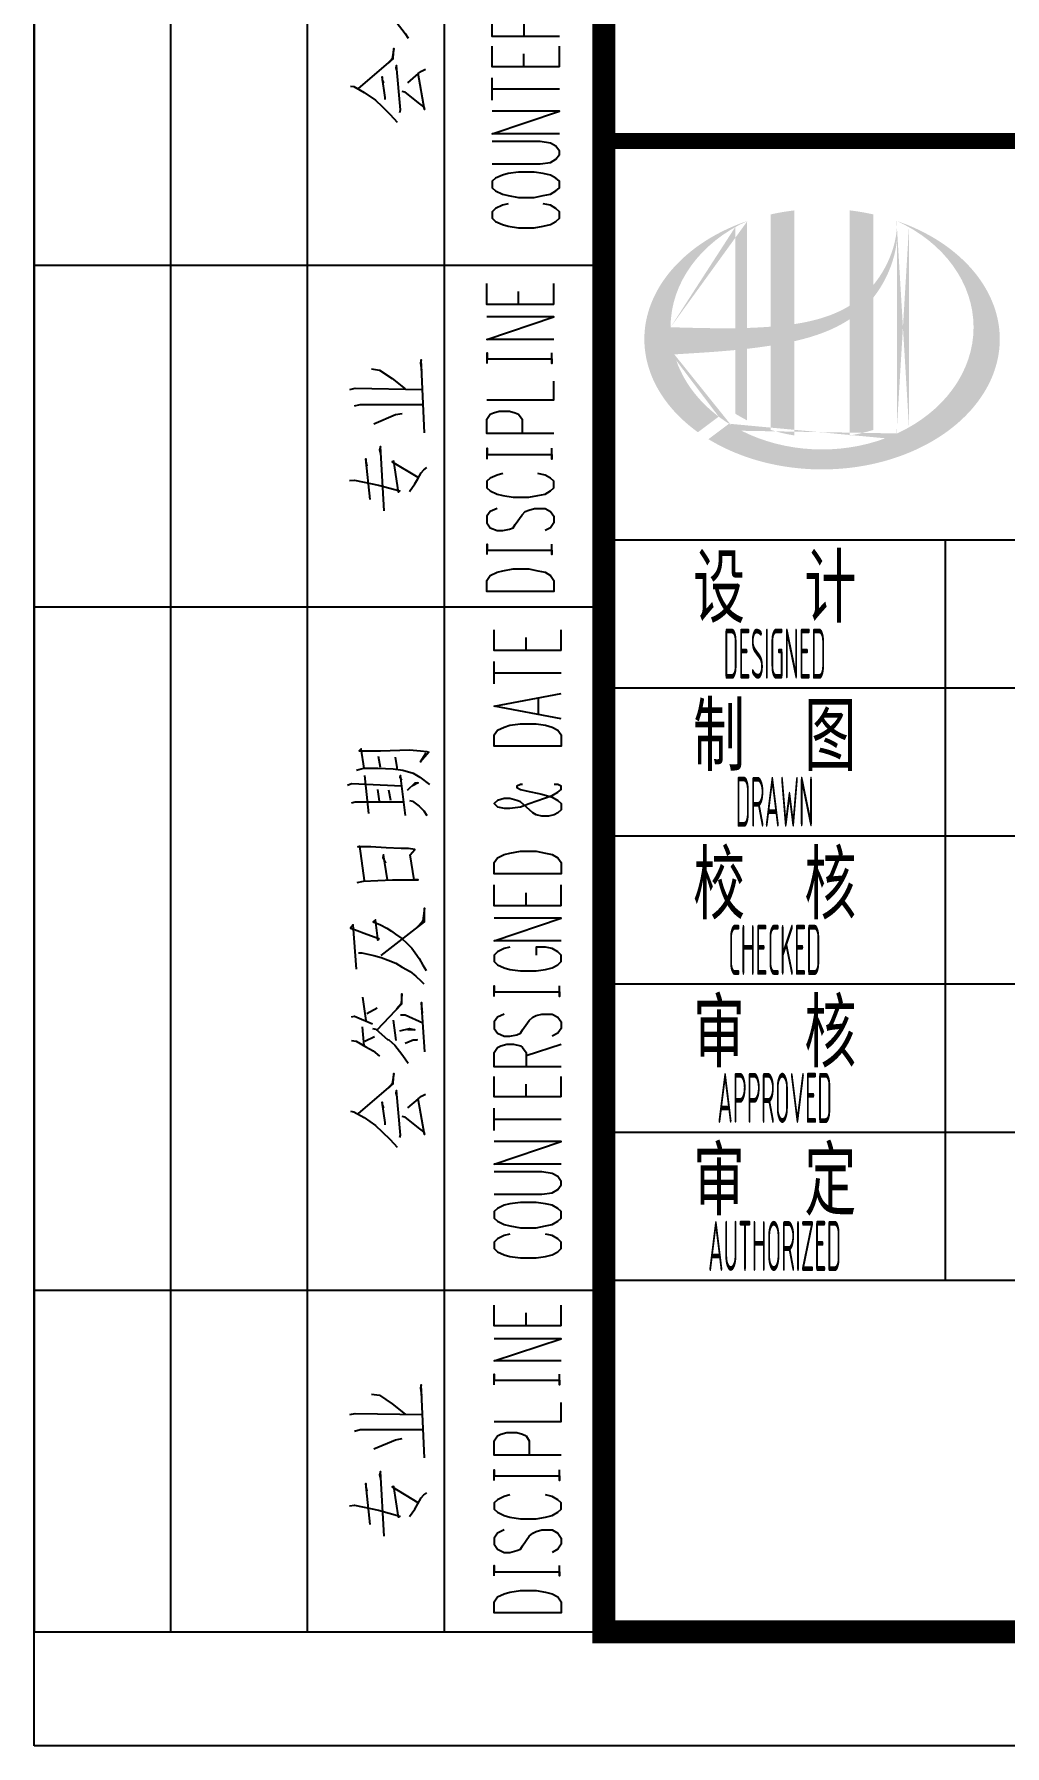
# Model space of a CAD drawing. Extents: x 4682119 to 9193858, y -786075 to -318274.
# Drawn here: x 4699548 to 4703808, y -347974 to -340461 of the extents above; entities that cross this region are included whole.
import ezdxf
from ezdxf.enums import TextEntityAlignment as Align

# ---------------------------------------------------------------- set-up
doc = ezdxf.new("R2010")
doc.units = 0
doc.header["$LTSCALE"] = 1000
doc.header["$MEASUREMENT"] = 0
doc.layers.get('0').update_dxf_attribs({"linetype": 'CONTINUOUS'})
doc.layers.add('图框', color=255, linetype='CONTINUOUS')
doc.styles.add('sceie', font='sceie.shx', dxfattribs={"width": 0.7, "bigfont": 'sceic.shx'})

# ---------------------------------------------------------------- blocks, each defined once
blk = doc.blocks.new('A$C04D97144')
for p, q in [((6, 0), (6, 180)), ((12, 0), (12, 180)), ((18, 0), (18, 180)), ((0, 60), (25, 60)), ((0, 45), (25, 45)), ((0, 15), (25, 15))]:
    blk.add_line(p, q)
blk.add_lwpolyline([(0, 180), (0, 0), (25, 0), (25, 180)], close=True)
for points in [[(14.847, 71.481), (14.988, 71.465), (15.506, 71.01), (15.569, 70.978), (15.821, 70.743), (16.135, 70.35), (16.276, 70.161), (16.417, 69.957)], [(23.047, 70.036), (20.093, 70.036), (20.093, 70.664), (20.251, 70.884), (20.392, 70.947), (20.643, 71.025), (20.942, 71.025), (21.256, 70.947), (21.35, 70.884), (21.492, 70.664), (21.492, 70.036)], [(14.234, 67.742), (15.758, 69.046), (15.758, 69.077), (15.789, 69.502), (15.711, 69.046), (15.569, 68.873)], [(23.047, 68.7), (20.093, 68.7), (20.093, 69.612)], [(21.492, 68.7), (21.492, 69.266)], [(23.047, 68.7), (23.047, 69.612)], [(16.04, 66.69), (16.072, 66.815), (15.899, 68.763), (15.868, 68.653), (15.899, 68.543)], [(16.135, 67.632), (16.245, 67.601), (16.779, 67.177), (17.093, 66.925), (17.124, 66.831), (16.857, 68.402), (16.386, 67.994)], [(16.857, 68.402), (16.999, 68.512), (17.172, 68.59)], [(13.888, 67.852), (14.03, 67.836), (14.485, 67.569), (14.972, 67.239), (15.271, 66.957), (15.616, 66.611), (15.93, 66.265)], [(15.396, 67.271), (15.396, 67.287), (15.396, 67.349), (15.271, 68.261), (15.271, 68.135), (15.334, 67.994)], [(20.093, 67.239), (20.093, 68.213)], [(20.093, 67.726), (23.047, 67.726)], [(23.047, 65.763), (20.093, 65.763), (23.047, 66.752), (20.093, 66.752)], [(20.093, 64.443), (22.199, 64.443), (22.654, 64.506), (22.89, 64.647), (23.047, 64.852), (23.047, 64.993), (22.89, 65.213), (22.654, 65.354), (22.199, 65.417), (20.093, 65.417)], [(20.093, 63.391), (20.251, 63.249), (20.549, 63.108), (20.8, 63.045), (21.256, 62.966), (21.947, 62.966), (22.34, 63.045), (22.654, 63.108), (22.89, 63.249), (23.047, 63.391), (23.047, 63.673), (22.89, 63.815), (22.654, 63.94), (22.34, 64.019), (21.947, 64.082), (21.256, 64.082), (20.8, 64.019), (20.549, 63.94), (20.251, 63.815), (20.093, 63.673), (20.093, 63.391), (20.093, 63.391)], [(20.8, 62.684), (20.549, 62.621), (20.251, 62.479), (20.093, 62.338), (20.093, 62.055), (20.251, 61.914), (20.549, 61.773), (20.8, 61.71), (21.256, 61.631), (21.947, 61.631), (22.34, 61.71), (22.654, 61.773), (22.89, 61.914), (23.047, 62.055), (23.047, 62.338), (22.89, 62.479), (22.654, 62.621), (22.34, 62.684)], [(22.811, 58.269), (19.858, 58.269), (19.858, 59.181)], [(21.256, 58.269), (21.256, 58.835)], [(22.811, 58.269), (22.811, 59.181)], [(22.811, 56.73), (19.858, 56.73), (22.811, 57.72), (19.858, 57.72)], [(17.124, 52.63), (16.983, 55.834), (16.952, 55.693), (16.999, 55.379)], [(19.874, 55.677), (19.874, 56.149), (19.874, 55.882), (22.717, 55.882), (22.717, 55.677), (22.717, 56.149)], [(14.799, 55.442), (15.161, 55.379), (15.711, 55.017), (16.276, 54.562)], [(19.858, 54.075), (22.811, 54.075), (22.811, 54.908)], [(13.857, 54.53), (14.092, 54.593), (17.03, 54.53)], [(14.061, 53.824), (14.312, 53.871), (17.062, 53.871)], [(14.909, 53.022), (15.852, 53.431), (16.15, 53.478)], [(22.811, 52.598), (19.858, 52.598), (19.858, 53.227), (20.015, 53.447), (20.156, 53.509), (20.408, 53.588), (20.863, 53.588), (21.115, 53.509), (21.256, 53.447), (21.413, 53.227), (21.413, 52.598)], [(15.365, 49.205), (15.192, 52.033), (15.161, 51.891), (15.192, 51.718)], [(19.874, 51.483), (19.874, 51.954), (19.874, 51.687), (22.717, 51.687), (22.717, 51.483), (22.717, 51.954)], [(13.841, 50.54), (14.061, 50.556), (15.114, 50.336), (16.04, 50.085), (15.993, 50.022), (15.789, 51.389), (15.711, 51.357), (16.842, 50.682)], [(14.737, 49.708), (14.548, 51.499), (14.548, 51.389), (14.595, 51.184)], [(16.465, 50.053), (16.7, 50.399), (16.842, 50.619), (16.983, 50.87), (17.093, 51.012), (17.234, 51.106)], [(20.565, 50.854), (20.313, 50.776), (20.015, 50.65), (19.858, 50.509), (19.858, 50.226), (20.015, 50.085), (20.313, 49.943), (20.565, 49.88), (21.02, 49.802), (21.712, 49.802), (22.104, 49.88), (22.418, 49.943), (22.654, 50.085), (22.811, 50.226), (22.811, 50.509), (22.654, 50.65), (22.418, 50.776), (22.104, 50.854)], [(20.313, 49.315), (20.015, 49.174), (19.858, 48.969), (19.858, 48.687), (20.015, 48.467), (20.313, 48.341), (20.565, 48.341), (20.863, 48.404), (21.02, 48.467), (21.115, 48.608), (21.413, 49.032), (21.554, 49.174), (21.712, 49.236), (21.963, 49.315), (22.418, 49.315), (22.654, 49.174), (22.811, 48.969), (22.811, 48.687), (22.654, 48.467), (22.418, 48.341)], [(19.874, 47.288), (19.874, 47.744), (19.874, 47.477), (22.717, 47.477), (22.717, 47.288), (22.717, 47.744)], [(22.811, 45.67), (19.858, 45.67), (19.858, 46.157), (20.015, 46.377), (20.313, 46.519), (20.565, 46.581), (21.02, 46.66), (21.712, 46.66), (22.104, 46.581), (22.418, 46.519), (22.654, 46.377), (22.811, 46.157), (22.811, 45.67), (22.811, 45.67)], [(23.125, 43.078), (20.188, 43.078), (20.188, 43.989)], [(21.586, 43.078), (21.586, 43.644)], [(23.125, 43.078), (23.125, 43.989)], [(20.188, 41.617), (20.188, 42.591)], [(20.188, 42.104), (23.125, 42.104)], [(23.125, 40.078), (20.188, 40.628), (23.125, 41.193)], [(22.136, 40.282), (22.136, 40.973)], [(23.125, 38.884), (20.188, 38.884), (20.188, 39.371), (20.329, 39.575), (20.628, 39.716), (20.879, 39.795), (21.335, 39.858), (22.026, 39.858), (22.434, 39.795), (22.733, 39.716), (22.984, 39.575), (23.125, 39.371), (23.125, 38.884), (23.125, 38.884)], [(14.485, 37.91), (14.344, 38.758), (14.265, 38.68), (15.129, 38.68), (15.192, 38.68), (16.465, 38.711), (16.952, 38.68), (17.234, 38.648), (17.313, 38.617), (16.952, 38.193), (17.203, 38.585)], [(15.192, 37.941), (15.114, 38.428)], [(15.93, 37.878), (15.93, 37.941), (15.852, 38.397)], [(14.14, 37.831), (14.454, 37.91), (15.082, 37.91), (15.758, 37.878), (16.182, 37.831), (16.637, 37.69), (16.92, 37.517), (17.344, 37.203)], [(14.689, 35.93), (14.517, 37.596)], [(16.292, 35.836), (16.072, 37.596), (16.04, 37.517), (16.135, 37.407)], [(13.747, 37.172), (13.92, 37.234), (16.135, 37.14)], [(15.161, 36.465), (15.082, 36.983)], [(15.648, 36.496), (15.569, 36.952)], [(16.386, 36.952), (16.716, 37.266), (16.857, 37.266), (16.606, 37.14)], [(21.429, 37.203), (21.335, 37.203), (21.177, 37.124), (21.177, 37.062), (21.335, 36.983), (21.586, 36.92), (22.277, 36.779), (22.733, 36.637), (22.984, 36.496), (23.125, 36.355), (23.125, 36.088), (22.984, 35.946), (22.827, 35.868), (22.576, 35.805), (22.277, 35.805), (22.026, 35.868), (21.884, 35.946), (21.335, 36.433), (21.177, 36.496), (20.879, 36.575), (20.628, 36.575), (20.329, 36.496), (20.188, 36.355), (20.329, 36.213), (20.628, 36.15), (20.879, 36.15), (21.335, 36.213), (21.727, 36.355), (22.733, 36.716), (22.984, 36.857), (23.125, 36.983), (23.125, 37.124), (22.984, 37.203), (22.827, 37.203)], [(13.92, 36.386), (14.092, 36.433), (16.213, 36.433)], [(16.465, 36.496), (16.606, 36.465), (16.889, 36.245), (17.093, 36.04), (17.234, 35.836)], [(14.171, 32.899), (14.454, 32.946), (15.082, 32.977), (15.726, 33.008), (15.821, 33.008), (16.276, 33.008), (16.857, 33.008), (16.669, 33.008), (16.496, 34.108), (16.7, 34.344), (16.433, 34.391), (16.103, 34.391), (15.443, 34.422), (14.768, 34.454), (14.202, 34.454), (14.281, 34.485), (14.485, 32.977)], [(15.506, 33.008), (15.334, 34.108), (15.302, 33.998), (15.412, 33.747)], [(23.125, 33.276), (20.188, 33.276), (20.188, 33.778), (20.329, 33.982), (20.628, 34.124), (20.879, 34.187), (21.335, 34.265), (22.026, 34.265), (22.434, 34.187), (22.733, 34.124), (22.984, 33.982), (23.125, 33.778), (23.125, 33.276), (23.125, 33.276)], [(23.125, 31.877), (20.188, 31.877), (20.188, 32.789)], [(21.586, 31.877), (21.586, 32.443)], [(23.125, 31.877), (23.125, 32.789)], [(15.224, 29.694), (17.124, 31.17), (17.124, 31.767), (17.062, 31.218), (17.03, 31.17), (16.81, 30.935)], [(14.14, 29.097), (13.998, 31.029), (13.888, 30.888), (14.061, 30.825), (14.595, 30.621), (15.129, 30.432), (15.082, 30.369), (15.082, 30.432), (14.972, 31.249), (14.878, 31.17), (15.192, 31.029), (15.475, 30.888), (15.679, 30.762), (15.852, 30.621), (16.135, 30.432), (16.355, 30.228), (16.575, 30.008), (16.716, 29.804), (16.889, 29.552), (17.062, 29.27), (17.203, 29.034)], [(23.125, 30.338), (20.188, 30.338), (23.125, 31.328), (20.188, 31.328)], [(20.879, 30.055), (20.628, 29.992), (20.329, 29.851), (20.188, 29.709), (20.188, 29.427), (20.329, 29.285), (20.628, 29.144), (20.879, 29.081), (21.335, 29.018), (22.026, 29.018), (22.434, 29.081), (22.733, 29.144), (22.984, 29.285), (23.125, 29.427), (23.125, 29.709), (22.984, 29.851), (22.733, 29.992), (22.434, 30.055), (22.026, 30.055), (22.026, 29.709)], [(14.234, 29.804), (14.375, 29.804), (14.909, 29.694), (15.224, 29.6), (15.538, 29.49), (15.868, 29.348), (16.15, 29.175), (16.496, 28.987), (16.747, 28.783), (16.983, 28.563), (17.093, 28.453)], [(14.564, 26.835), (14.422, 27.856)], [(15.051, 26.426), (16.135, 27.573), (16.135, 28.013), (16.103, 27.573), (15.899, 27.337)], [(20.188, 27.887), (20.188, 28.358), (20.188, 28.091), (23.047, 28.091), (23.047, 27.887), (23.047, 28.358)], [(14.595, 27.149), (15.051, 27.4)], [(16.072, 27.086), (16.276, 27.086), (17.062, 26.74)], [(17.14, 25.468), (16.999, 27.62), (16.999, 27.479), (17.03, 27.165)], [(20.628, 27.117), (20.329, 26.976), (20.188, 26.772), (20.188, 26.489), (20.329, 26.285), (20.628, 26.143), (20.879, 26.143), (21.177, 26.206), (21.335, 26.285), (21.429, 26.426), (21.727, 26.835), (21.884, 26.976), (22.026, 27.055), (22.277, 27.117), (22.733, 27.117), (22.984, 26.976), (23.125, 26.772), (23.125, 26.489), (22.984, 26.285), (22.733, 26.143)], [(13.92, 26.992), (14.061, 27.023), (14.847, 26.693)], [(14.485, 25.719), (14.407, 26.552)], [(14.847, 26.489), (14.988, 26.458), (15.506, 26.002), (15.569, 25.986), (15.821, 25.751), (16.135, 25.358), (16.276, 25.154), (16.417, 24.965)], [(15.758, 26.85), (15.868, 25.955)], [(16.04, 26.379), (16.465, 26.489), (16.7, 26.426), (16.386, 26.426)], [(13.92, 25.955), (14.124, 25.924), (14.548, 25.688), (14.878, 25.499), (15.161, 25.264)], [(14.517, 25.924), (14.941, 26.128)], [(16.276, 25.845), (16.637, 25.986), (16.81, 25.986), (16.575, 25.955)], [(23.125, 24.808), (20.188, 24.808), (20.188, 25.437), (20.329, 25.656), (20.486, 25.719), (20.738, 25.798), (21.036, 25.798), (21.335, 25.719), (21.429, 25.656), (21.586, 25.437), (21.586, 24.808)], [(21.586, 25.295), (23.125, 25.798)], [(14.234, 22.75), (15.758, 24.054), (15.758, 24.085), (15.789, 24.51), (15.711, 24.054), (15.569, 23.881)], [(23.125, 23.489), (20.188, 23.489), (20.188, 24.384)], [(23.125, 23.489), (23.125, 24.384)], [(16.04, 21.698), (16.072, 21.808), (15.899, 23.771), (15.868, 23.661), (15.899, 23.536)], [(16.135, 22.64), (16.245, 22.609), (16.779, 22.185), (17.093, 21.933), (17.124, 21.839), (16.857, 23.394), (16.386, 23.002)], [(16.857, 23.394), (16.999, 23.52), (17.172, 23.599)], [(21.586, 23.489), (21.586, 24.038)], [(13.888, 22.86), (14.03, 22.829), (14.485, 22.577), (14.972, 22.232), (15.271, 21.949), (15.616, 21.619), (15.93, 21.274)], [(15.396, 22.263), (15.396, 22.295), (15.396, 22.357), (15.271, 23.253), (15.271, 23.143), (15.334, 23.002)], [(20.188, 22.012), (20.188, 22.986)], [(20.188, 22.499), (23.125, 22.499)], [(23.125, 20.535), (20.188, 20.535), (23.125, 21.525), (20.188, 21.525)], [(20.188, 19.216), (22.277, 19.216), (22.733, 19.278), (22.984, 19.42), (23.125, 19.624), (23.125, 19.765), (22.984, 19.985), (22.733, 20.127), (22.277, 20.19), (20.188, 20.19)], [(20.188, 18.163), (20.329, 18.022), (20.628, 17.88), (20.879, 17.817), (21.335, 17.739), (22.026, 17.739), (22.434, 17.817), (22.733, 17.88), (22.984, 18.022), (23.125, 18.163), (23.125, 18.446), (22.984, 18.587), (22.733, 18.729), (22.434, 18.791), (22.026, 18.854), (21.335, 18.854), (20.879, 18.791), (20.628, 18.729), (20.329, 18.587), (20.188, 18.446), (20.188, 18.163), (20.188, 18.163)], [(20.879, 17.456), (20.628, 17.393), (20.329, 17.252), (20.188, 17.11), (20.188, 16.828), (20.329, 16.686), (20.628, 16.545), (20.879, 16.482), (21.335, 16.419), (22.026, 16.419), (22.434, 16.482), (22.733, 16.545), (22.984, 16.686), (23.125, 16.828), (23.125, 17.11), (22.984, 17.252), (22.733, 17.393), (22.434, 17.456)], [(23.125, 13.434), (20.188, 13.434), (20.188, 14.346)], [(23.125, 13.434), (23.125, 14.346)], [(21.586, 13.434), (21.586, 14)], [(23.125, 11.895), (20.188, 11.895), (23.125, 12.869), (20.188, 12.869)], [(20.188, 10.842), (20.188, 11.314), (20.188, 11.047), (23.047, 11.047), (23.047, 10.842), (23.047, 11.314)], [(17.124, 7.638), (16.983, 10.842), (16.952, 10.701), (16.999, 10.387)], [(14.799, 10.434), (15.161, 10.387), (15.711, 10.01), (16.276, 9.554)], [(20.188, 9.24), (23.125, 9.24), (23.125, 10.073)], [(13.857, 9.539), (14.092, 9.586), (17.03, 9.539)], [(14.061, 8.816), (14.312, 8.879), (17.062, 8.879)], [(14.909, 8.03), (15.852, 8.423), (16.15, 8.486)], [(23.125, 7.763), (20.188, 7.763), (20.188, 8.392), (20.329, 8.612), (20.486, 8.674), (20.738, 8.753), (21.177, 8.753), (21.429, 8.674), (21.586, 8.612), (21.727, 8.392), (21.727, 7.763)], [(15.365, 4.197), (15.192, 7.041), (15.161, 6.899), (15.192, 6.727)], [(20.188, 6.648), (20.188, 7.119), (20.188, 6.852), (23.047, 6.852), (23.047, 6.648), (23.047, 7.119)], [(13.841, 5.533), (14.061, 5.564), (15.114, 5.344), (16.04, 5.077), (15.993, 5.03), (15.789, 6.381), (15.711, 6.365), (16.842, 5.674)], [(14.737, 4.716), (14.548, 6.507), (14.548, 6.381), (14.595, 6.192)], [(16.465, 5.061), (16.7, 5.391), (16.842, 5.627), (16.983, 5.878), (17.093, 6.02), (17.234, 6.098)], [(20.879, 6.02), (20.628, 5.941), (20.329, 5.8), (20.188, 5.658), (20.188, 5.391), (20.329, 5.25), (20.628, 5.108), (20.879, 5.03), (21.335, 4.967), (22.026, 4.967), (22.434, 5.03), (22.733, 5.108), (22.984, 5.25), (23.125, 5.391), (23.125, 5.658), (22.984, 5.8), (22.733, 5.941), (22.434, 6.02)], [(20.628, 4.48), (20.329, 4.339), (20.188, 4.119), (20.188, 3.852), (20.329, 3.632), (20.628, 3.49), (20.879, 3.49), (21.177, 3.569), (21.335, 3.632), (21.429, 3.773), (21.727, 4.197), (21.884, 4.339), (22.026, 4.402), (22.277, 4.48), (22.733, 4.48), (22.984, 4.339), (23.125, 4.119), (23.125, 3.852), (22.984, 3.632), (22.733, 3.49)], [(20.188, 2.454), (20.188, 2.909), (20.188, 2.642), (23.047, 2.642), (23.047, 2.454), (23.047, 2.909)], [(23.125, 0.835), (20.188, 0.835), (20.188, 1.322), (20.329, 1.542), (20.628, 1.668), (20.879, 1.747), (21.335, 1.809), (22.026, 1.809), (22.434, 1.747), (22.733, 1.668), (22.984, 1.542), (23.125, 1.322), (23.125, 0.835), (23.125, 0.835)]]:
    blk.add_lwpolyline(points)
blk = doc.blocks.new('A$C1BD43FEB')
blk.add_blockref('A$C04D97144', (0, 0))
blk = doc.blocks.new('GXED01100007000C')
blk.add_blockref('A$C1BD43FEB', (-25, 0))

msp = doc.modelspace()

# ---------------------------------------------------------------- hatches: boundary and pattern name
h = msp.add_hatch(color=256)
edge = h.paths.add_edge_path()
edge.add_spline(control_points=[(4702884.7, -341808.7), (4702890.8, -341807.3), (4702896.9, -341805.9), (4702946, -341794), (4702988.6, -341781), (4703063.6, -341749.9), (4703096.5, -341732.9), (4703127.4, -341712.3)], knot_values=[61.629012, 61.629012, 61.629012, 61.629012, 63.330431, 63.330431, 75.353634, 75.353634, 85.398649, 85.398649, 85.398649, 85.398649], degree=3, periodic=0)
edge.add_line((4703127.4, -341712.3), (4703127.4, -342222.6))
edge.add_spline(control_points=[(4703127.4, -342222.6), (4703144.5, -342219.8), (4703161.5, -342216.5), (4703196.3, -342208.4), (4703214, -342203.6), (4703231.4, -342198.2)], knot_values=[4.908456, 4.908456, 4.908456, 4.908456, 4.992821, 4.992821, 5.083034, 5.083034, 5.083034, 5.083034], degree=3, periodic=0)
edge.add_line((4703231.4, -342198.2), (4703231.4, -341616.7))
edge.add_spline(control_points=[(4703231.4, -341616.7), (4703240, -341605.8), (4703248.2, -341594.4), (4703274.3, -341554.8), (4703290, -341524.8), (4703319.2, -341452), (4703330.4, -341408.2), (4703335.1, -341362.9), (4703335.3, -341361.6), (4703335.4, -341360.4)], knot_values=[97.991744, 97.991744, 97.991744, 97.991744, 101.64219, 101.64219, 110.337975, 110.337975, 121.934322, 121.934322, 122.270691, 122.270691, 122.270691, 122.270691], degree=3, periodic=0)
edge.add_line((4703335.4, -341360.4), (4703335.4, -341289.9))
edge.add_spline(control_points=[(4703335.4, -341289.9), (4703335.3, -341297.6), (4703334.9, -341305.3), (4703334.4, -341313)], knot_values=[126.194075, 126.194075, 126.194075, 126.194075, 128.396762, 128.396762, 128.396762, 128.396762], degree=3, periodic=0)
edge.add_spline(control_points=[(4703334.4, -341313), (4703333.9, -341319.2), (4703333.3, -341325.4), (4703332.5, -341331.6)], knot_values=[124.417049, 124.417049, 124.417049, 124.417049, 126.194075, 126.194075, 126.194075, 126.194075], degree=3, periodic=0)
edge.add_spline(control_points=[(4703332.5, -341331.6), (4703331.4, -341340.7), (4703329.9, -341349.8), (4703328.1, -341358.9)], knot_values=[121.80529, 121.80529, 121.80529, 121.80529, 124.417049, 124.417049, 124.417049, 124.417049], degree=3, periodic=0)
edge.add_spline(control_points=[(4703328.1, -341358.9), (4703325.7, -341371.1), (4703322.8, -341383.2), (4703319.3, -341395.2)], knot_values=[118.31574, 118.31574, 118.31574, 118.31574, 121.80529, 121.80529, 121.80529, 121.80529], degree=3, periodic=0)
edge.add_spline(control_points=[(4703319.3, -341395.2), (4703315.8, -341407.3), (4703311.7, -341419.4), (4703307.2, -341431.2)], knot_values=[114.795988, 114.795988, 114.795988, 114.795988, 118.31574, 118.31574, 118.31574, 118.31574], degree=3, periodic=0)
edge.add_spline(control_points=[(4703307.2, -341431.2), (4703302.7, -341442.9), (4703297.7, -341454.4), (4703292.3, -341465.8)], knot_values=[111.329641, 111.329641, 111.329641, 111.329641, 114.795988, 114.795988, 114.795988, 114.795988], degree=3, periodic=0)
edge.add_spline(control_points=[(4703292.3, -341465.8), (4703286.8, -341477.3), (4703280.8, -341488.7), (4703274.3, -341499.8)], knot_values=[107.79529, 107.79529, 107.79529, 107.79529, 111.329641, 111.329641, 111.329641, 111.329641], degree=3, periodic=0)
edge.add_spline(control_points=[(4703274.3, -341499.8), (4703268, -341510.6), (4703261.3, -341521.1), (4703254.2, -341531.4)], knot_values=[104.343579, 104.343579, 104.343579, 104.343579, 107.79529, 107.79529, 107.79529, 107.79529], degree=3, periodic=0)
edge.add_spline(control_points=[(4703254.2, -341531.4), (4703246.9, -341541.8), (4703239.3, -341551.9), (4703231.4, -341561.5)], knot_values=[100.8507, 100.8507, 100.8507, 100.8507, 104.343579, 104.343579, 104.343579, 104.343579], degree=3, periodic=0)
edge.add_line((4703231.4, -341561.5), (4703231.4, -341252.3))
edge.add_spline(control_points=[(4703231.4, -341252.3), (4703197.3, -341244.7), (4703162.5, -341238.8), (4703127.4, -341234.7)], knot_values=[4.423999, 4.423999, 4.423999, 4.423999, 4.558741, 4.558741, 4.558741, 4.558741], degree=3, periodic=0)
edge.add_line((4703127.4, -341234.7), (4703127.4, -341652.9))
edge.add_spline(control_points=[(4703127.4, -341652.9), (4703055.4, -341697.4), (4702971.2, -341720.6), (4702884.7, -341733.7)], knot_values=[63.246215, 63.246215, 63.246215, 63.246215, 87.689124, 87.689124, 87.689124, 87.689124], degree=3, periodic=0)
edge.add_line((4702884.7, -341733.7), (4702884.7, -341234.7))
edge.add_spline(control_points=[(4702884.7, -341234.7), (4702849.5, -341238.8), (4702814.8, -341244.7), (4702780.7, -341252.3)], knot_values=[4.866038, 4.866038, 4.866038, 4.866038, 5.000777, 5.000777, 5.000777, 5.000777], degree=3, periodic=0)
edge.add_line((4702780.7, -341252.3), (4702780.7, -341745.1))
edge.add_spline(control_points=[(4702780.7, -341745.1), (4702779, -341745.2), (4702744.1, -341747.9), (4702709.5, -341749.6), (4702676.7, -341750.7)], knot_values=[43.657356, 43.657356, 43.657356, 43.657356, 44.134253, 53.497092, 53.497092, 53.497092, 53.497092], degree=3, periodic=0)
edge.add_line((4702676.7, -341750.7), (4702676.7, -341281.5))
edge.add_spline(control_points=[(4702676.7, -341281.5), (4702659.7, -341287.4), (4702642.9, -341293.7), (4702626.5, -341300.4)], knot_values=[5.14157, 5.14157, 5.14157, 5.14157, 5.212921, 5.212921, 5.212921, 5.212921], degree=3, periodic=0)
edge.add_spline(control_points=[(4702626.5, -341300.4), (4702619.6, -341303.2), (4702612.8, -341306.1), (4702580.5, -341320.3), (4702556, -341332.6), (4702532.5, -341345.8)], knot_values=[5.212921, 5.212921, 5.212921, 5.212921, 5.24296, 5.24296, 5.355623, 5.355623, 5.355623, 5.355623], degree=3, periodic=0)
edge.add_spline(control_points=[(4702532.5, -341345.8), (4702517.6, -341354.1), (4702503.2, -341362.9), (4702489.2, -341372)], knot_values=[5.355623, 5.355623, 5.355623, 5.355623, 5.426974, 5.426974, 5.426974, 5.426974], degree=3, periodic=0)
edge.add_spline(control_points=[(4702489.2, -341372), (4702481.8, -341376.8), (4702474.5, -341381.7), (4702461, -341391.2), (4702454.8, -341395.7), (4702448.6, -341400.3)], knot_values=[5.426974, 5.426974, 5.426974, 5.426974, 5.464765, 5.464765, 5.498325, 5.498325, 5.498325, 5.498325], degree=3, periodic=0)
edge.add_spline(control_points=[(4702448.6, -341400.3), (4702422.6, -341419.9), (4702398.5, -341440.8), (4702376.6, -341462.7)], knot_values=[5.498325, 5.498325, 5.498325, 5.498325, 5.641027, 5.641027, 5.641027, 5.641027], degree=3, periodic=0)
edge.add_spline(control_points=[(4702376.6, -341462.7), (4702369.6, -341469.7), (4702362.9, -341476.8), (4702342.4, -341499.4), (4702329.5, -341515.3), (4702317.7, -341531.5)], knot_values=[5.641027, 5.641027, 5.641027, 5.641027, 5.686569, 5.686569, 5.783729, 5.783729, 5.783729, 5.783729], degree=3, periodic=0)
edge.add_spline(control_points=[(4702317.7, -341531.5), (4702302.6, -341552.2), (4702289.3, -341573.6), (4702276.2, -341598.6), (4702274.6, -341601.8), (4702273, -341605)], knot_values=[5.783729, 5.783729, 5.783729, 5.783729, 5.908374, 5.908374, 5.92643, 5.92643, 5.92643, 5.92643], degree=3, periodic=0)
edge.add_spline(control_points=[(4702273, -341605), (4702260.5, -341630.1), (4702250.5, -341655.7), (4702243, -341681.7)], knot_values=[5.92643, 5.92643, 5.92643, 5.92643, 6.069132, 6.069132, 6.069132, 6.069132], degree=3, periodic=0)
edge.add_spline(control_points=[(4702243, -341681.7), (4702239.8, -341692.8), (4702237, -341703.9), (4702231.6, -341730.1), (4702229.4, -341745.1), (4702227.9, -341760.2)], knot_values=[6.069132, 6.069132, 6.069132, 6.069132, 6.130179, 6.130179, 6.211834, 6.211834, 6.211834, 6.211834], degree=3, periodic=0)
edge.add_spline(control_points=[(4702227.9, -341760.2), (4702226.7, -341773.3), (4702226, -341786.5), (4702226, -341799.7)], knot_values=[6.211834, 6.211834, 6.211834, 6.211834, 6.283185, 6.283185, 6.283185, 6.283185], degree=3, periodic=0)
edge.add_spline(control_points=[(4702226, -341799.7), (4702226, -341809.1), (4702226.4, -341818.4), (4702227, -341827.7)], knot_values=[6.283185, 6.283185, 6.283185, 6.283185, 6.333655, 6.333655, 6.333655, 6.333655], degree=3, periodic=0)
edge.add_spline(control_points=[(4702227, -341827.7), (4702228.2, -341846.4), (4702230.8, -341865), (4702234.5, -341883.5)], knot_values=[6.333655, 6.333655, 6.333655, 6.333655, 6.434594, 6.434594, 6.434594, 6.434594], degree=3, periodic=0)
edge.add_spline(control_points=[(4702234.5, -341883.5), (4702234.8, -341884.7), (4702235, -341885.9), (4702239, -341904.4), (4702243.7, -341921.6), (4702249.6, -341938.6)], knot_values=[6.434594, 6.434594, 6.434594, 6.434594, 6.441278, 6.441278, 6.535532, 6.535532, 6.535532, 6.535532], degree=3, periodic=0)
edge.add_spline(control_points=[(4702249.6, -341938.6), (4702255.8, -341956.9), (4702263.3, -341974.9), (4702272.1, -341992.7)], knot_values=[6.535532, 6.535532, 6.535532, 6.535532, 6.636471, 6.636471, 6.636471, 6.636471], degree=3, periodic=0)
edge.add_spline(control_points=[(4702272.1, -341992.7), (4702274.3, -341997.2), (4702276.6, -342001.6), (4702285.9, -342019.3), (4702293.6, -342032.3), (4702302, -342045.2)], knot_values=[6.636471, 6.636471, 6.636471, 6.636471, 6.661894, 6.661894, 6.73741, 6.73741, 6.73741, 6.73741], degree=3, periodic=0)
edge.add_spline(control_points=[(4702302, -342045.2), (4702313.2, -342062.3), (4702325.5, -342079.1), (4702339.1, -342095.5)], knot_values=[6.73741, 6.73741, 6.73741, 6.73741, 6.838349, 6.838349, 6.838349, 6.838349], degree=3, periodic=0)
edge.add_spline(control_points=[(4702339.1, -342095.5), (4702345, -342102.7), (4702351.1, -342109.7), (4702365.7, -342125.7), (4702374.2, -342134.5), (4702383.1, -342143.1)], knot_values=[6.838349, 6.838349, 6.838349, 6.838349, 6.88251, 6.88251, 6.939288, 6.939288, 6.939288, 6.939288], degree=3, periodic=0)
edge.add_spline(control_points=[(4702383.1, -342143.1), (4702398.9, -342158.5), (4702415.7, -342173.3), (4702433.6, -342187.6)], knot_values=[6.939288, 6.939288, 6.939288, 6.939288, 7.040227, 7.040227, 7.040227, 7.040227], degree=3, periodic=0)
edge.add_spline(control_points=[(4702433.6, -342187.6), (4702442.6, -342194.7), (4702451.8, -342201.6), (4702461.2, -342208.4)], knot_values=[7.040227, 7.040227, 7.040227, 7.040227, 7.090696, 7.090696, 7.090696, 7.090696], degree=3, periodic=0)
edge.add_line((4702461.2, -342208.4), (4702552.4, -342140))
edge.add_ellipse((4703006, -341747.7), major_axis=(665, 0), ratio=0.806676, start_angle=192.81901, end_angle=226.98533, ccw=False)
edge.add_spline(control_points=[(4702357.6, -341866.8), (4702381.6, -341865.3), (4702405.7, -341863.8), (4702494.4, -341858.3), (4702559.2, -341854), (4702624.7, -341847.7)], knot_values=[11.398263, 11.398263, 11.398263, 11.398263, 18.40729, 18.40729, 37.18094, 37.18094, 37.18094, 37.18094], degree=3, periodic=0)
edge.add_line((4702624.7, -341847.7), (4702624.7, -342126.7))
edge.add_spline(control_points=[(4702624.7, -342126.7), (4702628.3, -342129), (4702631.9, -342131.2), (4702648.8, -342141.4), (4702662.6, -342148.9), (4702676.7, -342156.1)], knot_values=[4.049945, 4.049945, 4.049945, 4.049945, 4.072021, 4.072021, 4.153257, 4.153257, 4.153257, 4.153257], degree=3, periodic=0)
edge.add_line((4702676.7, -342156.1), (4702676.7, -341842.2))
edge.add_spline(control_points=[(4702676.7, -341842.2), (4702708.9, -341838.5), (4702741.3, -341834.3), (4702776.1, -341828.9), (4702778.4, -341828.6), (4702780.7, -341828.2)], knot_values=[42.135009, 42.135009, 42.135009, 42.135009, 51.307228, 51.307228, 51.948574, 51.948574, 51.948574, 51.948574], degree=3, periodic=0)
edge.add_line((4702780.7, -341828.2), (4702780.7, -342198.2))
edge.add_spline(control_points=[(4702780.7, -342198.2), (4702814.3, -342208.7), (4702849.2, -342216.9), (4702884.7, -342222.6)], knot_values=[4.34174, 4.34174, 4.34174, 4.34174, 4.516316, 4.516316, 4.516316, 4.516316], degree=3, periodic=0)
edge.add_line((4702884.7, -342222.6), (4702884.7, -341808.7))
edge = h.paths.add_edge_path(flags=16)
edge.add_ellipse((4703006, -341747.7), major_axis=(665, 0), ratio=0.806676, start_angle=124.98746, end_angle=179.99898, ccw=False)
edge.add_line((4702624.7, -341308.2), (4702624.7, -341751.8))
edge.add_spline(control_points=[(4702624.7, -341751.8), (4702529.4, -341753.1), (4702435.4, -341750.1), (4702341, -341747.7)], knot_values=[11.27373, 11.27373, 11.27373, 11.27373, 38.687513, 38.687513, 38.687513, 38.687513], degree=3, periodic=0)
edge = h.paths.add_edge_path()
edge.add_spline(control_points=[(4702507.2, -342238.9), (4702538.3, -342257.9), (4702571.4, -342275.1), (4702656, -342312.4), (4702709.3, -342330.2), (4702820, -342356.8), (4702877.5, -342365.5), (4702993.6, -342373.3), (4703052.3, -342372.3), (4703167.9, -342360.9), (4703224.7, -342350.3), (4703333.8, -342320.3), (4703385.9, -342300.7), (4703482.8, -342253.9), (4703527.6, -342226.5), (4703607.5, -342165.6), (4703642.7, -342132), (4703702, -342060.5), (4703726.2, -342022.6), (4703762.5, -341944.5), (4703774.8, -341904.3), (4703787.4, -341823.1), (4703787.7, -341782.1), (4703776.2, -341700.7), (4703764.4, -341660.1), (4703728.8, -341581.4), (4703705, -341543.2), (4703646.2, -341471), (4703611.1, -341437.1), (4703531.3, -341375.4), (4703486.6, -341347.7), (4703405.4, -341308), (4703371, -341293.8), (4703335.4, -341281.5)], knot_values=[0.886421, 0.886421, 0.886421, 0.886421, 1.040557, 1.040557, 1.261172, 1.261172, 1.481788, 1.481788, 1.702404, 1.702404, 1.92302, 1.92302, 2.143636, 2.143636, 2.364252, 2.364252, 2.584868, 2.584868, 2.805484, 2.805484, 3.026099, 3.026099, 3.246715, 3.246715, 3.46852, 3.46852, 3.690325, 3.690325, 3.91213, 3.91213, 4.133935, 4.133935, 4.283209, 4.283209, 4.283209, 4.283209], degree=3, periodic=0)
edge.add_line((4703335.4, -341281.5), (4703335.4, -341281.6))
edge.add_spline(control_points=[(4703335.4, -341281.7), (4703335.4, -341284.4), (4703335.4, -341287.2), (4703335.4, -341289.9)], knot_values=[128.396762, 128.396762, 128.396762, 128.396762, 129.192193, 129.192193, 129.192193, 129.192193], degree=3, periodic=0)
edge.add_line((4703335.4, -341289.9), (4703335.4, -342213.8))
edge.add_ellipse((4703006, -341747.7), major_axis=(665, 0), ratio=0.806676, start_angle=232.10542, end_angle=299.68334, ccw=False)
edge.add_line((4702597.6, -342171.1), (4702507.2, -342238.9))
edge = h.paths.add_edge_path(flags=16)
edge.add_ellipse((4703006, -341747.7), major_axis=(665, 0), ratio=0.806676, start_angle=304.98746, end_angle=415.01211, ccw=False)
edge.add_line((4703387.4, -342187.2), (4703387.4, -341308.2))

# ---------------------------------------------------------------- linework, layer by layer
for p, q in [((4702048.2, -340930.4), (4702048.2, -345930.4)), ((4702048.2, -342680.4), (4713048.2, -342680.4)), ((4703548.2, -345930.4), (4703548.2, -342680.4)), ((4702048.2, -343330.4), (4707548.2, -343330.4)), ((4702048.2, -343980.4), (4707548.2, -343980.4)), ((4702048.2, -344630.4), (4707548.2, -344630.4)), ((4702048.2, -345280.4), (4707548.2, -345280.4)), ((4702048.2, -345930.4), (4720048.2, -345930.4)), ((4702048.2, -345930.4), (4702048.2, -347474.4)), ((4702048.2, -347474.4), (4720048.2, -347474.4))]:
    msp.add_line(p, q)
at = {"const_width": 70}
msp.add_lwpolyline([(4720048.2, -340930.4), (4702048.2, -340930.4)], dxfattribs=at)
at = {"layer": '图框', "color": 0}
msp.add_lwpolyline([(4699548.2, -347974.4), (4699548.2, -318274.4), (4720548.2, -318274.4), (4720548.2, -347974.4)], close=True, dxfattribs=at)
at = {"layer": '图框', "color": 0, "const_width": 100}
msp.add_lwpolyline([(4702048.2, -347474.4), (4720048.2, -347474.4), (4720048.2, -318774.4), (4702048.2, -318774.4)], close=True, dxfattribs=at)

# ---------------------------------------------------------------- block references
at = {"color": 0, "xscale": 100, "yscale": 100, "zscale": 100}
msp.add_blockref('GXED01100007000C', (4702048.2, -347474.4), dxfattribs=at)

# ---------------------------------------------------------------- texts
at = {"style": 'sceie'}
for s, height, width, p in [('设  计', 300, 0.8, (4702798.2, -342880.4)), ('DESIGNED', 220, 0.4, (4702798.2, -343180.4)), ('制  图', 300, 0.8, (4702798.2, -343530.4)), ('DRAWN', 220, 0.4, (4702798.2, -343830.4)), ('校  核', 300, 0.8, (4702798.2, -344180.4)), ('CHECKED', 220, 0.4, (4702798.2, -344480.4)), ('审  核', 300, 0.8, (4702798.2, -344830.4)), ('APPROVED', 220, 0.4, (4702798.2, -345130.4)), ('审  定', 300, 0.8, (4702798.2, -345480.4)), ('AUTHORIZED', 220, 0.4, (4702798.2, -345780.4))]:
    msp.add_text(s, height=height, dxfattribs=dict(at, width=width)).set_placement(p, align=Align.MIDDLE)

doc.saveas('drawing.dxf')
